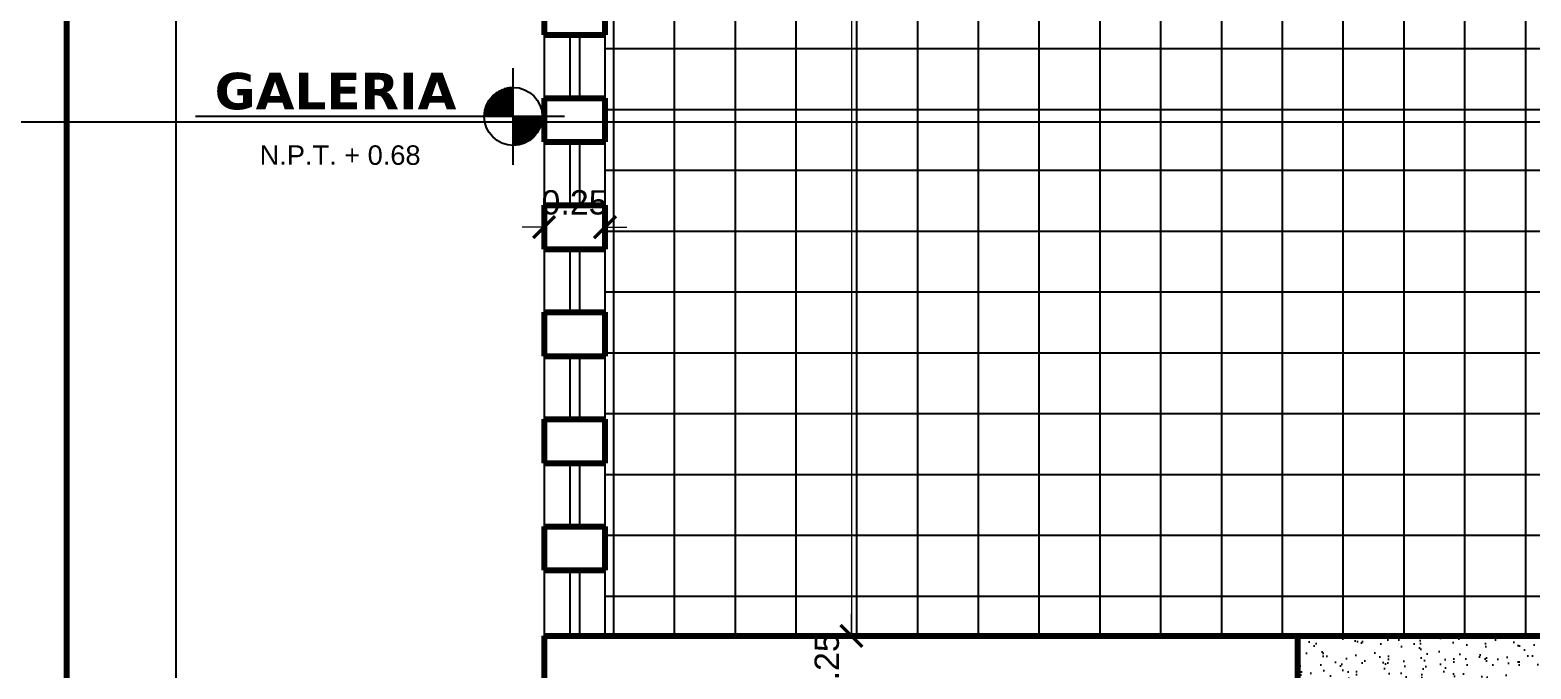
# Model space of a CAD drawing. Header units: inches. Extents: x 20.7 to 104.8, y 84.5 to 143.9.
# Drawn here: x 27.04 to 33.21, y 122.65 to 125.28 of the extents above; entities that cross this region are included whole.
import ezdxf

# ---------------------------------------------------------------- set-up
doc = ezdxf.new("R2010")
doc.units = ezdxf.units.IN
doc.header["$MEASUREMENT"] = 0
doc.linetypes.add('CONTINUA', pattern=[0])
for name, color, linetype in [('Cotas', 60, 'Continuous'), ('Linea de corte', 30, 'Continuous'), ('Niveles', 86, 'Continuous'), ('Texto', 98, 'Continuous'), ('Textura piso', 8, 'Continuous'), ('Vegetación', 3, 'Continuous'), ('Ventana', 4, 'Continuous')]:
    doc.layers.add(name, color=color, linetype=linetype)
doc.layers.add('Paredes', color=5, linetype='Continuous', lineweight=80)
doc.styles.get("Standard").update_dxf_attribs({"font": 'arial.ttf'})
doc.styles.add('style1', font='arial.ttf')
doc.dimstyles.new('Cotas', dxfattribs={"dimtxt": 0.1, "dimasz": 0.09, "dimexe": 0.2, "dimexo": 0.4, "dimgap": 0.05, "dimtad": 1, "dimzin": 0, "dimdsep": 46, "dimtxsty": 'Standard', "dimblk": 'ARCHTICK', "dimcen": 0.09, "dimse1": 1, "dimse2": 1, "dimclrd": 60, "dimclre": 256, "dimadec": 0, "dimazin": 0, "dimtfac": 1, "dimtix": 1, "dimtofl": 0, "dimtmove": 1, "dimatfit": 3, "dimfxl": 0, "dimtolj": 1, "dimtzin": 0, "dimlwd": 9, "dimarcsym": 0})

# ---------------------------------------------------------------- blocks, each defined once
blk = doc.blocks.new('Nivel')
at = {"layer": 'Niveles'}
for p, q in [((46.512, 32.297), (46.512, 32.6947)), ((46.512, 32.5892), (46.4377, 32.5892)), ((46.4384, 32.5898), (46.4384, 32.4959)), ((46.4434, 32.5935), (46.4434, 32.4959)), ((46.512, 32.5942), (46.4444, 32.5942)), ((46.4483, 32.5968), (46.4483, 32.4959)), ((46.512, 32.5991), (46.4522, 32.5991)), ((46.4533, 32.5997), (46.4533, 32.4959)), ((46.4583, 32.6024), (46.4583, 32.4959)), ((46.512, 32.6041), (46.4618, 32.6041)), ((46.4632, 32.6048), (46.4632, 32.4959)), ((46.4682, 32.6069), (46.4682, 32.4959)), ((46.4732, 32.6087), (46.4732, 32.4959)), ((46.512, 32.6091), (46.4743, 32.6091)), ((46.4782, 32.6103), (46.4782, 32.4959)), ((46.4831, 32.6116), (46.4831, 32.4959)), ((46.4881, 32.6128), (46.4881, 32.4959)), ((46.4931, 32.6137), (46.4931, 32.4959)), ((46.512, 32.614), (46.4955, 32.614)), ((46.498, 32.6144), (46.498, 32.4959)), ((46.503, 32.6148), (46.503, 32.4959)), ((46.508, 32.6151), (46.508, 32.4959)), ((46.512, 32.5295), (46.3975, 32.5295)), ((46.3986, 32.533), (46.3986, 32.4959)), ((46.512, 32.5345), (46.3991, 32.5345)), ((46.512, 32.5395), (46.4009, 32.5395)), ((46.512, 32.5444), (46.403, 32.5444)), ((46.4036, 32.5457), (46.4036, 32.4959)), ((46.512, 32.5494), (46.4054, 32.5494)), ((46.512, 32.5544), (46.408, 32.5544)), ((46.4086, 32.5553), (46.4086, 32.4959)), ((46.512, 32.5594), (46.411, 32.5594)), ((46.4135, 32.5632), (46.4135, 32.4959)), ((46.512, 32.5643), (46.4143, 32.5643)), ((46.512, 32.5693), (46.418, 32.5693)), ((46.4185, 32.57), (46.4185, 32.4959)), ((46.512, 32.5743), (46.4221, 32.5743)), ((46.4235, 32.5759), (46.4235, 32.4959)), ((46.512, 32.5792), (46.4267, 32.5792)), ((46.4284, 32.581), (46.4284, 32.4959)), ((46.512, 32.5842), (46.4318, 32.5842)), ((46.4334, 32.5856), (46.4334, 32.4959)), ((46.7232, 32.4959), (45.2054, 32.4959)), ((46.512, 32.4997), (46.3928, 32.4997)), ((46.512, 32.5047), (46.393, 32.5047)), ((46.512, 32.5096), (46.3935, 32.5096)), ((46.3936, 32.5109), (46.3936, 32.4959)), ((46.512, 32.5146), (46.3942, 32.5146)), ((46.512, 32.5196), (46.3951, 32.5196)), ((46.512, 32.5246), (46.3962, 32.5246)), ((46.6313, 32.4947), (46.512, 32.4947)), ((46.6312, 32.4898), (46.512, 32.4898)), ((46.6308, 32.4848), (46.512, 32.4848)), ((46.6302, 32.4798), (46.512, 32.4798)), ((46.6295, 32.4748), (46.512, 32.4748)), ((46.6285, 32.4699), (46.512, 32.4699)), ((46.6272, 32.4649), (46.512, 32.4649)), ((46.513, 32.4959), (46.513, 32.3766)), ((46.5179, 32.4959), (46.5179, 32.3767)), ((46.5229, 32.4959), (46.5229, 32.3771)), ((46.5279, 32.4959), (46.5279, 32.3776)), ((46.5328, 32.4959), (46.5328, 32.3784)), ((46.5378, 32.4959), (46.5378, 32.3794)), ((46.5428, 32.4959), (46.5428, 32.3806)), ((46.5478, 32.4959), (46.5478, 32.382)), ((46.5527, 32.4959), (46.5527, 32.3837)), ((46.5577, 32.4959), (46.5577, 32.3857)), ((46.5627, 32.4959), (46.5627, 32.3878)), ((46.5676, 32.4959), (46.5676, 32.3903)), ((46.5726, 32.4959), (46.5726, 32.3931)), ((46.5776, 32.4959), (46.5776, 32.3962)), ((46.5826, 32.4959), (46.5826, 32.3996)), ((46.5875, 32.4959), (46.5875, 32.4035)), ((46.5925, 32.4959), (46.5925, 32.4078)), ((46.5975, 32.4959), (46.5975, 32.4126)), ((46.6024, 32.4959), (46.6024, 32.418)), ((46.6074, 32.4959), (46.6074, 32.4242)), ((46.6124, 32.4959), (46.6124, 32.4314)), ((46.6174, 32.4959), (46.6174, 32.4399)), ((46.6223, 32.4959), (46.6223, 32.4504)), ((46.6273, 32.4959), (46.6273, 32.4651)), ((46.6258, 32.4599), (46.512, 32.4599)), ((46.6241, 32.455), (46.512, 32.455)), ((46.6222, 32.45), (46.512, 32.45)), ((46.6199, 32.445), (46.512, 32.445)), ((46.6175, 32.44), (46.512, 32.44)), ((46.6147, 32.4351), (46.512, 32.4351)), ((46.6116, 32.4301), (46.512, 32.4301)), ((46.6081, 32.4251), (46.512, 32.4251)), ((46.6042, 32.4202), (46.512, 32.4202)), ((46.5999, 32.4152), (46.512, 32.4152)), ((46.5951, 32.4102), (46.512, 32.4102)), ((46.5896, 32.4052), (46.512, 32.4052)), ((46.5834, 32.4003), (46.512, 32.4003)), ((46.5762, 32.3953), (46.512, 32.3953)), ((46.5677, 32.3903), (46.512, 32.3903)), ((46.557, 32.3854), (46.512, 32.3854)), ((46.542, 32.3804), (46.512, 32.3804))]:
    blk.add_line(p, q, dxfattribs=at)
blk.add_circle((46.512, 32.4959), 0.1193, dxfattribs=at)
blk = doc.blocks.new('_ArchTick')
at = {"color": 0, "linetype": 'ByBlock', "const_width": 0.15}
blk.add_lwpolyline([(-0.5, -0.5), (0.5, 0.5)], dxfattribs=at)
blk = doc.blocks.new('*D254')
at = {"layer": 'Cotas', "color": 60, "linetype": 'CONTINUA', "lineweight": 9, "transparency": 16777216}
blk.add_line((30.4157, 129.397), (30.4157, 122.7852), dxfattribs=at)
at = {"layer": 'Defpoints', "color": 0, "transparency": 16777216}
for p in [(30.4157, 129.397), (30.4157, 122.7852), (30.4157, 122.7852)]:
    blk.add_point(p, dxfattribs=at)
at = {"layer": 'Cotas', "color": 60, "lineweight": 9, "transparency": 16777216, "xscale": 0.09, "yscale": 0.09, "zscale": 0.09}
for p, rotation in [((30.4157, 129.397), 90), ((30.4157, 122.7852), 270)]:
    blk.add_blockref('_ArchTick', p, dxfattribs=dict(at, rotation=rotation))
at = {"layer": 'Cotas', "color": 0, "transparency": 16777216, "insert": (30.3146, 126.0911), "char_height": 0.1, "attachment_point": 5, "rotation": 90}
blk.add_mtext('\\A1;6.61', dxfattribs=at)
blk = doc.blocks.new('*D374')
at = {"layer": 'Cotas', "color": 60, "linetype": 'CONTINUA', "lineweight": 9, "transparency": 16777216}
for p, q in [((29.152, 124.4652), (29.062, 124.4652)), ((29.402, 124.4652), (29.492, 124.4652))]:
    blk.add_line(p, q, dxfattribs=at)
at = {"layer": 'Defpoints', "color": 0, "transparency": 16777216}
for p in [(29.152, 124.4652), (29.402, 124.4652), (29.402, 124.4652)]:
    blk.add_point(p, dxfattribs=at)
at = {"layer": 'Cotas', "color": 60, "lineweight": 9, "transparency": 16777216, "xscale": 0.09, "yscale": 0.09, "zscale": 0.09}
blk.add_blockref('_ArchTick', (29.152, 124.4652), dxfattribs=at)
at = {"layer": 'Cotas', "color": 60, "lineweight": 9, "transparency": 16777216, "xscale": 0.09, "yscale": 0.09, "zscale": 0.09, "rotation": 180}
blk.add_blockref('_ArchTick', (29.402, 124.4652), dxfattribs=at)
at = {"layer": 'Cotas', "color": 0, "transparency": 16777216, "insert": (29.277, 124.5663), "char_height": 0.1, "attachment_point": 5}
blk.add_mtext('\\A1;0.25', dxfattribs=at)
blk = doc.blocks.new('*D290')
at = {"layer": 'Cotas', "color": 60, "linetype": 'CONTINUA', "lineweight": 9, "transparency": 16777216}
for p, q in [((30.4157, 122.7852), (30.4157, 122.8752)), ((30.4157, 122.5352), (30.4157, 122.4452))]:
    blk.add_line(p, q, dxfattribs=at)
at = {"layer": 'Defpoints', "color": 0, "transparency": 16777216}
for p in [(30.4157, 122.7852), (30.4157, 122.7852), (30.4157, 122.5352)]:
    blk.add_point(p, dxfattribs=at)
at = {"layer": 'Cotas', "color": 60, "lineweight": 9, "transparency": 16777216, "xscale": 0.09, "yscale": 0.09, "zscale": 0.09}
for p, rotation in [((30.4157, 122.7852), 270), ((30.4157, 122.5352), 90)]:
    blk.add_blockref('_ArchTick', p, dxfattribs=dict(at, rotation=rotation))
at = {"layer": 'Cotas', "color": 0, "transparency": 16777216, "insert": (30.3146, 122.6602), "char_height": 0.1, "attachment_point": 5, "rotation": 90}
blk.add_mtext('\\A1;0.25', dxfattribs=at)

msp = doc.modelspace()

# ---------------------------------------------------------------- hatches: boundary and pattern name
at = {"layer": 'Textura piso'}
h = msp.add_hatch(dxfattribs=at)
h.set_pattern_fill('ANSI37', color=256, scale=2, angle=315, style=0)
h.set_pattern_definition([(0, (0.1879, -18.0513), (7e-17, 0.25), []), (90, (0.1879, -18.0513), (-0.25, 7e-17), [])])
edge = h.paths.add_edge_path()
edge.add_line((35.9977, 122.7852), (35.9977, 128.5874))
edge.add_ellipse((35.986, 128.5913), major_axis=(0.00575, 0.00575), ratio=1, start_angle=220.32428, end_angle=315, ccw=False)
edge.add_line((35.9854, 128.5832), (35.97, 128.5869))
edge.add_line((35.97, 128.5869), (35.97, 128.5925))
edge.add_ellipse((35.9899, 128.5763), major_axis=(0.0182, 0.0182), ratio=1, start_angle=95.83403, end_angle=134.89979)
edge.add_line((35.9642, 128.5764), (35.9599, 128.5764))
edge.add_line((35.9599, 128.5764), (35.9599, 128.5661))
edge.add_line((35.9599, 128.5661), (35.9059, 128.5661))
edge.add_ellipse((35.9584, 129.3939), major_axis=(0.5865, 0.5865), ratio=1, start_angle=134.78546, end_angle=221.36552, ccw=False)
edge.add_line((35.129, 129.397), (35.0977, 129.397))
edge.add_line((35.0977, 129.397), (34.5877, 129.397))
edge.add_line((34.5877, 129.397), (29.402, 129.397))
edge.add_line((29.402, 129.397), (29.402, 129.2252))
edge.add_line((29.402, 129.2252), (29.402, 128.9652))
edge.add_line((29.402, 128.9652), (29.402, 128.7752))
edge.add_line((29.402, 128.7752), (29.402, 128.5152))
edge.add_line((29.402, 128.5152), (29.402, 128.3352))
edge.add_line((29.402, 128.3352), (29.402, 128.0752))
edge.add_line((29.402, 128.0752), (29.402, 127.8952))
edge.add_line((29.402, 127.8952), (29.402, 127.6352))
edge.add_line((29.402, 127.6352), (29.402, 127.4552))
edge.add_line((29.402, 127.4552), (29.402, 127.1952))
edge.add_line((29.402, 127.1952), (29.402, 127.0152))
edge.add_line((29.402, 127.0152), (29.402, 126.7552))
edge.add_line((29.402, 126.7552), (29.402, 126.5752))
edge.add_line((29.402, 126.5752), (29.402, 126.3152))
edge.add_line((29.402, 126.3152), (29.402, 126.1352))
edge.add_line((29.402, 126.1352), (29.402, 125.8752))
edge.add_line((29.402, 125.8752), (29.402, 125.6952))
edge.add_line((29.402, 125.6952), (29.402, 125.4352))
edge.add_line((29.402, 125.4352), (29.402, 125.2552))
edge.add_line((29.402, 125.2552), (29.402, 124.9952))
edge.add_line((29.402, 124.9952), (29.402, 124.8152))
edge.add_line((29.402, 124.8152), (29.402, 124.5552))
edge.add_line((29.402, 124.5552), (29.402, 124.3752))
edge.add_line((29.402, 124.3752), (29.402, 124.1152))
edge.add_line((29.402, 124.1152), (29.402, 123.9352))
edge.add_line((29.402, 123.9352), (29.402, 123.6752))
edge.add_line((29.402, 123.6752), (29.402, 123.4952))
edge.add_line((29.402, 123.4952), (29.402, 123.2352))
edge.add_line((29.402, 123.2352), (29.402, 123.0552))
edge.add_line((29.402, 123.0552), (29.402, 122.7852))
edge.add_line((29.402, 122.7852), (32.2497, 122.7852))
edge.add_line((32.2497, 122.7852), (35.9977, 122.7852))
h.paths.add_polyline_path([(32.2325, 126.8185), (32.9206, 126.8185), (32.9206, 126.6968), (32.2325, 126.6968)], flags=24)
h.paths.add_polyline_path([(32.1339, 127.1577), (32.9194, 127.1577), (32.9194, 126.9264), (32.1339, 126.9264)], flags=24)
at = {"layer": 'Vegetación'}
h = msp.add_hatch(dxfattribs=at)
h.set_pattern_fill('AR-SAND', color=256, scale=0.05, angle=-45, style=0)
h.set_pattern_definition([(352.5, (0.07799, 172.23567), (0.06589636, 0.07035066), [0, -0.076, 0, -0.085, 0, -0.08125]), (322.5, (0.07799, 172.23567), (0.16234899, 0.03720688), [0, -0.041, 0, -0.0685, 0, -0.02625]), (282.5, (0.034505, 172.27916), (0.11030162, -0.10990146), [0, -0.025, 0, -0.09, 0, -0.1175]), (272.5, (0.0345, 172.27916), (0.13731314, -0.0752521), [0, -0.0125, 0, -0.059, 0, -0.0675])])
h.paths.add_polyline_path([(35.9977, 121.6252), (35.9977, 122.7852), (33.7497, 122.7852), (33.7497, 121.6252)])
h.paths.add_polyline_path([(33.7497, 121.6252), (33.7497, 122.7852), (32.2497, 122.7852), (32.2497, 121.6252)])

# ---------------------------------------------------------------- linework, layer by layer
at = {"layer": 'Linea de corte'}
for p, q in [((27.6377, 141.1711), (27.6377, 106.7211)), ((38.3477, 124.897), (24.7377, 124.897))]:
    msp.add_line(p, q, dxfattribs=at)
at = {"layer": 'Paredes'}
for p, q in [((27.1877, 129.3831), (27.1877, 114.504)), ((29.152, 125.4352), (29.152, 125.2552)), ((29.402, 125.4352), (29.402, 125.2552)), ((29.152, 125.2552), (29.402, 125.2552)), ((29.152, 124.9952), (29.152, 124.8152)), ((29.152, 124.9952), (29.402, 124.9952)), ((29.402, 124.9952), (29.402, 124.8152)), ((29.152, 124.8152), (29.402, 124.8152)), ((29.152, 124.5552), (29.152, 124.3752)), ((29.152, 124.5552), (29.402, 124.5552)), ((29.402, 124.5552), (29.402, 124.3752)), ((29.152, 124.3752), (29.402, 124.3752)), ((29.152, 124.1152), (29.152, 123.9352)), ((29.152, 124.1152), (29.402, 124.1152)), ((29.402, 124.1152), (29.402, 123.9352)), ((29.152, 123.9352), (29.402, 123.9352)), ((29.152, 123.6752), (29.152, 123.4952)), ((29.152, 123.6752), (29.402, 123.6752)), ((29.402, 123.6752), (29.402, 123.4952)), ((29.152, 123.4952), (29.402, 123.4952)), ((29.152, 123.2352), (29.152, 123.0552)), ((29.152, 123.2352), (29.402, 123.2352)), ((29.402, 123.2352), (29.402, 123.0552)), ((29.152, 123.0552), (29.402, 123.0552)), ((29.152, 122.7852), (29.152, 121.9352)), ((29.152, 122.7852), (32.2497, 122.7852)), ((32.2497, 122.7852), (32.2497, 121.6252)), ((32.2497, 122.7852), (35.9977, 122.7852))]:
    msp.add_line(p, q, dxfattribs=at)
at = {"layer": 'Ventana'}
for p, q in [((29.152, 125.2552), (29.152, 124.9952)), ((29.257, 125.2552), (29.257, 124.9952)), ((29.297, 125.2552), (29.297, 124.9952)), ((29.402, 125.2552), (29.402, 124.9952)), ((29.152, 124.8152), (29.152, 124.5552)), ((29.257, 124.8152), (29.257, 124.5552)), ((29.297, 124.8152), (29.297, 124.5552)), ((29.402, 124.8152), (29.402, 124.5552)), ((29.152, 124.3752), (29.152, 124.1152)), ((29.257, 124.3752), (29.257, 124.1152)), ((29.297, 124.3752), (29.297, 124.1152)), ((29.402, 124.3752), (29.402, 124.1152)), ((29.152, 123.9352), (29.152, 123.6752)), ((29.257, 123.9352), (29.257, 123.6752)), ((29.297, 123.9352), (29.297, 123.6752)), ((29.402, 123.9352), (29.402, 123.6752)), ((29.152, 123.4952), (29.152, 123.2352)), ((29.257, 123.4952), (29.257, 123.2352)), ((29.297, 123.4952), (29.297, 123.2352)), ((29.402, 123.4952), (29.402, 123.2352)), ((29.152, 123.0552), (29.152, 122.7852)), ((29.257, 123.0552), (29.257, 122.7852)), ((29.297, 123.0552), (29.297, 122.7852)), ((29.402, 123.0552), (29.402, 122.7852))]:
    msp.add_line(p, q, dxfattribs=at)

# ---------------------------------------------------------------- block references
at = {"layer": 'Niveles'}
msp.add_blockref('Nivel', (-17.4871, 92.4243), dxfattribs=at)

# ---------------------------------------------------------------- texts
at = {"layer": 'Niveles', "insert": (27.9822, 124.8013), "char_height": 0.08, "width": 0.758505, "attachment_point": 1, "style": 'style1'}
msp.add_mtext('N.P.T. + 0.68', dxfattribs=at)
at = {"layer": 'Texto', "insert": (27.797, 125.0995), "char_height": 0.15, "attachment_point": 1}
msp.add_mtext('{\\fVerdana|b1|i0|c0|p34;GALERIA}', dxfattribs=at)

# ---------------------------------------------------------------- dimensions: what is measured, and where the dimension line sits
at = {"layer": 'Cotas'}
for p1, picture, middle in [((30.4157, 129.397), '*D254', (30.3146, 126.0911)), ((30.4157, 122.5352), '*D290', (30.3146, 122.6602))]:
    dim = msp.add_linear_dim(base=(30.4157, 122.7852), p1=p1, p2=(30.4157, 122.7852), angle=270, dimstyle='Cotas', dxfattribs=at)
    dim.commit()
    dim.dimension.update_dxf_attribs({"geometry": picture, "text_midpoint": middle})
dim = msp.add_linear_dim(base=(29.402, 124.4652), p1=(29.152, 124.4652), p2=(29.402, 124.4652), dimstyle='Cotas', dxfattribs=at)
dim.commit()
dim.dimension.update_dxf_attribs({"geometry": '*D374', "text_midpoint": (29.277, 124.5663)})

doc.saveas('drawing.dxf')
